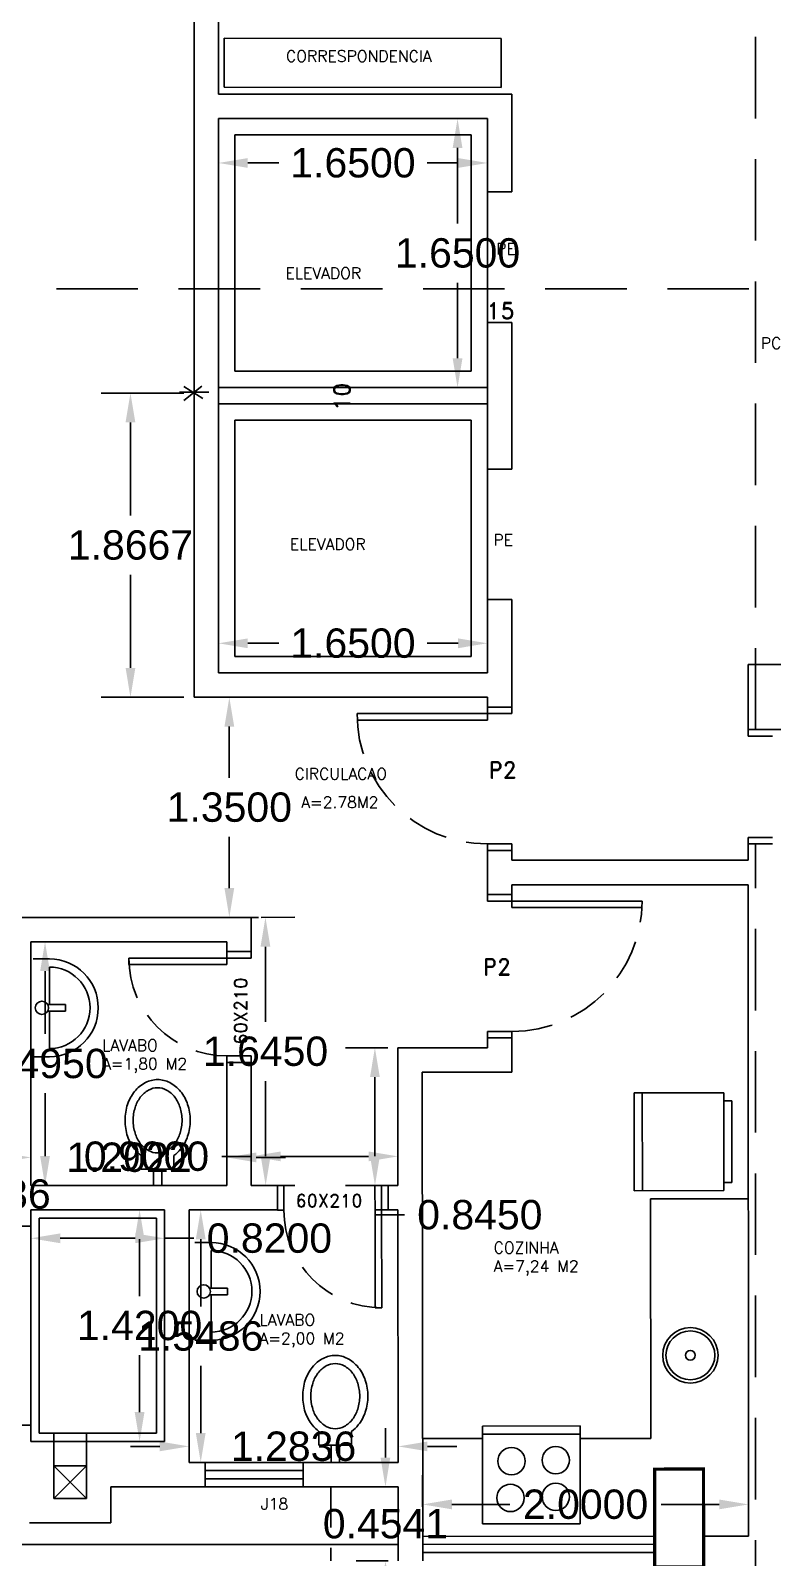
# Model space of a CAD drawing. Header units: millimetres. Extents: x 2200 to 2403, y 2380 to 2511.
# Drawn here: x 2303.7 to 2308.25, y 2430.22 to 2439.59 of the extents above; entities that cross this region are included whole.
import ezdxf

# ---------------------------------------------------------------- set-up
doc = ezdxf.new("R2010")
doc.units = ezdxf.units.MM
doc.linetypes.add('DASHED', pattern=[0.75, 0.5, -0.25])
doc.linetypes.add('HIDDEN', pattern=[0.375, 0.25, -0.125])
doc.styles.add('ROMAND', font='romand', dxfattribs={"height": 0.1})
doc.styles.get("Standard").update_dxf_attribs({"font": 'arial.ttf'})
doc.dimstyles.get("Standard").update_dxf_attribs({"dimtxt": 0.18, "dimasz": 0.18, "dimexe": 0.18, "dimexo": 0.0625, "dimgap": 0.09, "dimtad": 0, "dimtih": 1, "dimtoh": 1, "dimdec": 4, "dimzin": 0, "dimdsep": 46, "dimtxsty": 'Standard', "dimcen": 0.09, "dimadec": 0, "dimazin": 0, "dimtfac": 1, "dimtdec": 4, "dimtofl": 0, "dimtmove": 0, "dimatfit": 3, "dimfxl": 1, "dimtolj": 1, "dimtzin": 0, "dimarcsym": 0})

# ---------------------------------------------------------------- blocks, each defined once
blk = doc.blocks.new('*D203')
at = {"color": 0, "lineweight": -2, "transparency": 16777216}
for p, q in [((2305.8775, 2430.8322), (2305.8774, 2431.0122)), ((2305.8933, 2430.6522), (2305.6977, 2430.652)), ((2305.8937, 2430.1981), (2305.698, 2430.1979)), ((2305.8782, 2430.018), (2305.8783, 2429.838))]:
    blk.add_line(p, q, dxfattribs=at)
at = {"color": 0, "transparency": 16777216}
for points in [[(2305.9075, 2430.8322), (2305.8475, 2430.8321), (2305.8777, 2430.6522)], [(2305.9082, 2430.0181), (2305.8482, 2430.018), (2305.878, 2430.198)]]:
    blk.add_solid(points, dxfattribs=at)
at = {"layer": 'DEFPOINTS', "color": 0, "transparency": 16777216}
for p in [(2305.9558, 2430.6522), (2305.878, 2430.198), (2305.9562, 2430.1981)]:
    blk.add_point(p, dxfattribs=at)
at = {"color": 0, "transparency": 16777216, "insert": (2305.8778, 2430.4251), "char_height": 0.18, "attachment_point": 5}
blk.add_mtext('\\A1;0.4541', dxfattribs=at)
blk = doc.blocks.new('*D204')
at = {"color": 0, "lineweight": -2, "transparency": 16777216}
for p, q in [((2303.7647, 2433.9959), (2303.9685, 2433.9959)), ((2303.7885, 2433.8159), (2303.7885, 2433.4303)), ((2303.7885, 2432.6809), (2303.7885, 2433.0665)), ((2303.7647, 2432.5009), (2303.9685, 2432.5009))]:
    blk.add_line(p, q, dxfattribs=at)
at = {"color": 0, "transparency": 16777216}
for points in [[(2303.7585, 2433.8159), (2303.8185, 2433.8159), (2303.7885, 2433.9959)], [(2303.7585, 2432.6809), (2303.8185, 2432.6809), (2303.7885, 2432.5009)]]:
    blk.add_solid(points, dxfattribs=at)
at = {"layer": 'DEFPOINTS', "color": 0, "transparency": 16777216}
for p in [(2303.7022, 2433.9959), (2303.7885, 2433.9959), (2303.7022, 2432.5009)]:
    blk.add_point(p, dxfattribs=at)
at = {"color": 0, "transparency": 16777216, "insert": (2303.7885, 2433.2484), "char_height": 0.18, "attachment_point": 5}
blk.add_mtext('\\A1;1.4950', dxfattribs=at)
blk = doc.blocks.new('*D205')
at = {"color": 0, "lineweight": -2, "transparency": 16777216}
for p, q in [((2305.1157, 2434.1459), (2305.3212, 2434.1461)), ((2305.1413, 2433.9659), (2305.1417, 2433.5053)), ((2305.1423, 2432.6809), (2305.1419, 2433.1415)), ((2305.1169, 2432.5009), (2305.3224, 2432.5011))]:
    blk.add_line(p, q, dxfattribs=at)
at = {"color": 0, "transparency": 16777216}
for points in [[(2305.1713, 2433.966), (2305.1113, 2433.9659), (2305.1412, 2434.1459)], [(2305.1723, 2432.681), (2305.1123, 2432.6809), (2305.1424, 2432.5009)]]:
    blk.add_solid(points, dxfattribs=at)
at = {"layer": 'DEFPOINTS', "color": 0, "transparency": 16777216}
for p in [(2305.0532, 2434.1459), (2305.0544, 2432.5009), (2305.1424, 2432.5009)]:
    blk.add_point(p, dxfattribs=at)
at = {"color": 0, "transparency": 16777216, "insert": (2305.1418, 2433.3234), "char_height": 0.18, "attachment_point": 5}
blk.add_mtext('\\A1;1.6450', dxfattribs=at)
blk = doc.blocks.new('*D206')
at = {"color": 0, "lineweight": -2, "transparency": 16777216}
for p, q in [((2305.8913, 2433.3458), (2305.6328, 2433.3456)), ((2305.813, 2433.1658), (2305.8133, 2432.6808)), ((2305.8919, 2432.5008), (2305.6335, 2432.5006)), ((2305.8135, 2432.5008), (2305.8136, 2432.3208)), ((2305.8136, 2432.3208), (2305.9936, 2432.3208))]:
    blk.add_line(p, q, dxfattribs=at)
at = {"color": 0, "transparency": 16777216}
for points in [[(2305.843, 2433.1658), (2305.783, 2433.1657), (2305.8128, 2433.3458)], [(2305.8433, 2432.6808), (2305.7833, 2432.6807), (2305.8135, 2432.5008)]]:
    blk.add_solid(points, dxfattribs=at)
at = {"layer": 'DEFPOINTS', "color": 0, "transparency": 16777216}
for p in [(2305.9538, 2433.3459), (2305.8135, 2432.5008), (2305.9544, 2432.5009)]:
    blk.add_point(p, dxfattribs=at)
at = {"color": 0, "transparency": 16777216, "insert": (2306.4569, 2432.3208), "char_height": 0.18, "attachment_point": 5}
blk.add_mtext('\\A1;0.8450', dxfattribs=at)
blk = doc.blocks.new('*D207')
at = {"color": 0, "lineweight": -2, "transparency": 16777216}
for p, q in [((2305.0544, 2432.5634), (2305.0544, 2432.8595)), ((2305.9544, 2432.5634), (2305.9544, 2432.8595)), ((2305.0544, 2432.6795), (2304.8744, 2432.6795)), ((2305.7744, 2432.6795), (2305.2344, 2432.6795))]:
    blk.add_line(p, q, dxfattribs=at)
at = {"color": 0, "transparency": 16777216}
for points in [[(2305.2344, 2432.7095), (2305.2344, 2432.6495), (2305.0544, 2432.6795)], [(2305.7744, 2432.7095), (2305.7744, 2432.6495), (2305.9544, 2432.6795)]]:
    blk.add_solid(points, dxfattribs=at)
at = {"layer": 'DEFPOINTS', "color": 0, "transparency": 16777216}
for p in [(2305.0544, 2432.6795), (2305.0544, 2432.5009), (2305.9544, 2432.5009)]:
    blk.add_point(p, dxfattribs=at)
at = {"color": 0, "transparency": 16777216, "insert": (2304.4111, 2432.6795), "char_height": 0.18, "attachment_point": 5}
blk.add_mtext('\\A1;0.9000', dxfattribs=at)
blk = doc.blocks.new('*D208')
at = {"color": 0, "lineweight": -2, "transparency": 16777216}
for p, q in [((2304.4597, 2432.3509), (2304.1888, 2432.3509)), ((2304.3688, 2432.1709), (2304.3688, 2431.8228)), ((2304.3688, 2431.1109), (2304.3688, 2431.459)), ((2304.4597, 2430.9309), (2304.1888, 2430.9309))]:
    blk.add_line(p, q, dxfattribs=at)
at = {"color": 0, "transparency": 16777216}
for points in [[(2304.3388, 2432.1709), (2304.3988, 2432.1709), (2304.3688, 2432.3509)], [(2304.3388, 2431.1109), (2304.3988, 2431.1109), (2304.3688, 2430.9309)]]:
    blk.add_solid(points, dxfattribs=at)
at = {"layer": 'DEFPOINTS', "color": 0, "transparency": 16777216}
for p in [(2304.3688, 2432.3509), (2304.5222, 2432.3509), (2304.5222, 2430.9309)]:
    blk.add_point(p, dxfattribs=at)
at = {"color": 0, "transparency": 16777216, "insert": (2304.3688, 2431.6409), "char_height": 0.18, "attachment_point": 5}
blk.add_mtext('\\A1;1.4200', dxfattribs=at)
blk = doc.blocks.new('*D209')
at = {"color": 0, "lineweight": -2, "transparency": 16777216}
for p, q in [((2303.7022, 2432.2884), (2303.7022, 2431.9969)), ((2304.5222, 2432.2884), (2304.5222, 2431.9969)), ((2303.8822, 2432.1769), (2304.3422, 2432.1769)), ((2304.5222, 2432.1769), (2304.7022, 2432.1769))]:
    blk.add_line(p, q, dxfattribs=at)
at = {"color": 0, "transparency": 16777216}
for points in [[(2303.8822, 2432.2069), (2303.8822, 2432.1469), (2303.7022, 2432.1769)], [(2304.3422, 2432.2069), (2304.3422, 2432.1469), (2304.5222, 2432.1769)]]:
    blk.add_solid(points, dxfattribs=at)
at = {"layer": 'DEFPOINTS', "color": 0, "transparency": 16777216}
for p in [(2303.7022, 2432.3509), (2304.5222, 2432.3509), (2304.5222, 2432.1769)]:
    blk.add_point(p, dxfattribs=at)
at = {"color": 0, "transparency": 16777216, "insert": (2305.1655, 2432.1769), "char_height": 0.18, "attachment_point": 5}
blk.add_mtext('\\A1;0.8200', dxfattribs=at)
blk = doc.blocks.new('LAV')
at = {"color": 4}
for p, q in [((0.28, 0.0902), (0.28, 0.2)), ((0.28, 0.2), (0.32, 0.2)), ((0.32, 0.0902), (0.32, 0.2)), ((0, 0.1), (0, 0)), ((0.28, 0.1), (0.05, 0.1)), ((0.55, 0.1), (0.32, 0.1)), ((0.6, 0), (0.6, 0.1))]:
    blk.add_line(p, q, dxfattribs=at)
blk.add_circle((0.3, 0.0544), 0.0409, dxfattribs=at)
for radius in [0.3, 0.25]:
    blk.add_arc((0.3, 0.1), radius, 0, 180, dxfattribs=at)
blk = doc.blocks.new('VASO')
at = {"color": 4}
for p, q in [((-0.1, 0), (0, 0)), ((-0.1, -0.05), (0, -0.05))]:
    blk.add_line(p, q, dxfattribs=at)
for points in [[(-0.498, 0.1592, 0.088923), (-0.5768, 0.1164, 0.104957), (-0.6319, 0.0492, 0.120011), (-0.65, -0.025, 0.120011), (-0.6319, -0.0992, 0.104957), (-0.5768, -0.1664, 0.088923), (-0.498, -0.2092, 0.080167), (-0.4, -0.225, 0.080167), (-0.302, -0.2092, 0.088923), (-0.2232, -0.1664, 0.068475), (-0.1839, -0.125), (-0.1, -0.125), (-0.1, 0.075), (-0.1839, 0.075, 0.068475), (-0.2232, 0.1164, 0.088923), (-0.302, 0.1592, 0.080167), (-0.4, 0.175, 0.080167)], [(-0.6, -0.025, 0.126822), (-0.5858, -0.08, 0.10607), (-0.5414, -0.1311, 0.085783), (-0.4789, -0.163, 0.075445), (-0.4, -0.175, 0.075445), (-0.3211, -0.163, 0.085783), (-0.2586, -0.1311, 0.10607), (-0.2142, -0.08, 0.126822), (-0.2, -0.025, 0.126822), (-0.2142, 0.03, 0.10607), (-0.2586, 0.0811, 0.085783), (-0.3211, 0.113, 0.075445), (-0.4, 0.125, 0.075445), (-0.4789, 0.113, 0.085783), (-0.5414, 0.0811, 0.10607), (-0.5858, 0.03, 0.126822)]]:
    blk.add_lwpolyline(points, format="xyb", close=True, dxfattribs=at)
blk = doc.blocks.new('P60D')
at = {"color": 1}
for p, q in [((0, 0.68), (0, 0.64)), ((0.15, 0.68), (0.15, 0.64)), ((0, 0.64), (0.15, 0.64)), ((0, 0.04), (0, 0)), ((0, 0.04), (0.15, 0.04)), ((0.75, 0.08), (0.15, 0.08)), ((0.15, 0.08), (0.15, 0.04)), ((0.15, 0.04), (0.75, 0.04)), ((0.15, 0.04), (0.15, 0)), ((0.75, 0.08), (0.75, 0.04))]:
    blk.add_line(p, q, dxfattribs=at)
at = {"color": 1, "linetype": 'HIDDEN'}
blk.add_arc((0.15, 0.04), 0.6, 360, 90, dxfattribs=at)
blk = doc.blocks.new('P60E')
at = {"color": 1}
for p, q in [((0, 0.68), (0, 0.64)), ((0.15, 0.68), (0.15, 0.64)), ((0.15, 0.64), (0, 0.64)), ((-0.6, 0.08), (0, 0.08)), ((-0.6, 0.08), (-0.6, 0.04)), ((0, 0.04), (-0.6, 0.04)), ((0, 0.08), (0, 0.04)), ((0, 0.04), (0, 0)), ((0.15, 0.04), (0, 0.04)), ((0.15, 0.04), (0.15, 0))]:
    blk.add_line(p, q, dxfattribs=at)
at = {"color": 1, "linetype": 'HIDDEN'}
blk.add_arc((0, 0.04), 0.6, 90, 180, dxfattribs=at)
blk = doc.blocks.new('*D210')
at = {"color": 0, "lineweight": -2, "transparency": 16777216}
for p, q in [((2304.7347, 2432.3509), (2304.9239, 2432.3509)), ((2304.7439, 2432.1709), (2304.7439, 2431.7585)), ((2304.7439, 2430.9822), (2304.7439, 2431.3947)), ((2304.7347, 2430.8022), (2304.9239, 2430.8022))]:
    blk.add_line(p, q, dxfattribs=at)
at = {"color": 0, "transparency": 16777216}
for points in [[(2304.7139, 2432.1709), (2304.7739, 2432.1709), (2304.7439, 2432.3509)], [(2304.7139, 2430.9822), (2304.7739, 2430.9822), (2304.7439, 2430.8022)]]:
    blk.add_solid(points, dxfattribs=at)
at = {"layer": 'DEFPOINTS', "color": 0, "transparency": 16777216}
for p in [(2304.6722, 2432.3509), (2304.6722, 2430.8022), (2304.7439, 2430.8022)]:
    blk.add_point(p, dxfattribs=at)
at = {"color": 0, "transparency": 16777216, "insert": (2304.7439, 2431.5766), "char_height": 0.18, "attachment_point": 5}
blk.add_mtext('\\A1;1.5486', dxfattribs=at)
blk = doc.blocks.new('*D211')
at = {"color": 0, "lineweight": -2, "transparency": 16777216}
for p, q in [((2304.6722, 2430.8647), (2304.6722, 2431.0803)), ((2305.9557, 2430.8647), (2305.9557, 2431.0803)), ((2304.4922, 2430.9003), (2304.3122, 2430.9003)), ((2306.1357, 2430.9003), (2306.3157, 2430.9003))]:
    blk.add_line(p, q, dxfattribs=at)
at = {"color": 0, "transparency": 16777216}
for points in [[(2304.4922, 2430.9303), (2304.4922, 2430.8703), (2304.6722, 2430.9003)], [(2306.1357, 2430.9303), (2306.1357, 2430.8703), (2305.9557, 2430.9003)]]:
    blk.add_solid(points, dxfattribs=at)
at = {"layer": 'DEFPOINTS', "color": 0, "transparency": 16777216}
for p in [(2304.6722, 2430.9003), (2304.6722, 2430.8022), (2305.9557, 2430.8022)]:
    blk.add_point(p, dxfattribs=at)
at = {"color": 0, "transparency": 16777216, "insert": (2305.3139, 2430.9003), "char_height": 0.18, "attachment_point": 5}
blk.add_mtext('\\A1;1.2836', dxfattribs=at)
blk = doc.blocks.new('*D212')
at = {"color": 0, "lineweight": -2, "transparency": 16777216}
for p, q in [((2303.7022, 2432.6434), (2303.7022, 2432.8531)), ((2304.9044, 2432.6434), (2304.9044, 2432.8531)), ((2303.5222, 2432.6731), (2303.3422, 2432.6731)), ((2305.0844, 2432.6731), (2305.2644, 2432.6731))]:
    blk.add_line(p, q, dxfattribs=at)
at = {"color": 0, "transparency": 16777216}
for points in [[(2303.5222, 2432.7031), (2303.5222, 2432.6431), (2303.7022, 2432.6731)], [(2305.0844, 2432.7031), (2305.0844, 2432.6431), (2304.9044, 2432.6731)]]:
    blk.add_solid(points, dxfattribs=at)
at = {"layer": 'DEFPOINTS', "color": 0, "transparency": 16777216}
for p in [(2303.7022, 2432.5809), (2304.9044, 2432.6731), (2304.9044, 2432.5809)]:
    blk.add_point(p, dxfattribs=at)
at = {"color": 0, "transparency": 16777216, "insert": (2304.3033, 2432.6731), "char_height": 0.18, "attachment_point": 5}
blk.add_mtext('\\A1;1.2022', dxfattribs=at)
blk = doc.blocks.new('P80E')
at = {"color": 1}
for p, q in [((0, 0.88), (0, 0.84)), ((0.15, 0.88), (0.15, 0.84)), ((0.15, 0.84), (0, 0.84)), ((-0.8, 0.08), (0, 0.08)), ((0, 0.04), (-0.8, 0.04)), ((0, 0.08), (0, 0.04)), ((0, 0.04), (0, 0)), ((0.15, 0.04), (0, 0.04)), ((0.15, 0.04), (0.15, 0))]:
    blk.add_line(p, q, dxfattribs=at)
at = {"color": 1, "linetype": 'HIDDEN'}
blk.add_arc((0, 0.04), 0.8, 90.12525, 180, dxfattribs=at)
blk = doc.blocks.new('P80D')
at = {"color": 1}
for p, q in [((0, 0.88), (0, 0.84)), ((0.15, 0.88), (0.15, 0.84)), ((0, 0.84), (0.15, 0.84)), ((0, 0.04), (0, 0)), ((0, 0.04), (0.15, 0.04)), ((0.95, 0.08), (0.15, 0.08)), ((0.15, 0.08), (0.15, 0.04)), ((0.15, 0.04), (0.95, 0.04)), ((0.15, 0.04), (0.15, 0))]:
    blk.add_line(p, q, dxfattribs=at)
at = {"color": 1, "linetype": 'HIDDEN'}
blk.add_arc((0.15, 0.04), 0.8, 0, 89.87475, dxfattribs=at)
blk = doc.blocks.new('*D175')
at = {"color": 0, "lineweight": -2, "transparency": 16777216}
for p, q in [((2304.8531, 2438.9834), (2304.8531, 2438.5938)), ((2306.5031, 2438.9834), (2306.5031, 2438.5938)), ((2305.0331, 2438.7738), (2305.2232, 2438.7738)), ((2306.3231, 2438.7738), (2306.1329, 2438.7738))]:
    blk.add_line(p, q, dxfattribs=at)
at = {"color": 0, "transparency": 16777216}
for points in [[(2305.0331, 2438.8038), (2305.0331, 2438.7438), (2304.8531, 2438.7738)], [(2306.3231, 2438.8038), (2306.3231, 2438.7438), (2306.5031, 2438.7738)]]:
    blk.add_solid(points, dxfattribs=at)
at = {"layer": 'DEFPOINTS', "color": 0, "transparency": 16777216}
for p in [(2304.8531, 2439.0459), (2306.5031, 2439.0459), (2306.5031, 2438.7738)]:
    blk.add_point(p, dxfattribs=at)
at = {"color": 0, "transparency": 16777216, "insert": (2305.6781, 2438.7738), "char_height": 0.18, "attachment_point": 5}
blk.add_mtext('\\A1;1.6500', dxfattribs=at)
blk = doc.blocks.new('*D182')
at = {"color": 0, "lineweight": -2, "transparency": 16777216}
for p, q in [((2304.6406, 2437.3626), (2304.1328, 2437.3626)), ((2304.3128, 2437.1826), (2304.3128, 2436.6111)), ((2304.3128, 2435.6759), (2304.3128, 2436.2473)), ((2304.6406, 2435.4959), (2304.1328, 2435.4959))]:
    blk.add_line(p, q, dxfattribs=at)
at = {"color": 0, "transparency": 16777216}
for points in [[(2304.2828, 2437.1826), (2304.3428, 2437.1826), (2304.3128, 2437.3626)], [(2304.2828, 2435.6759), (2304.3428, 2435.6759), (2304.3128, 2435.4959)]]:
    blk.add_solid(points, dxfattribs=at)
at = {"layer": 'DEFPOINTS', "color": 0, "transparency": 16777216}
for p in [(2304.3128, 2437.3626), (2304.7031, 2437.3626), (2304.7031, 2435.4959)]:
    blk.add_point(p, dxfattribs=at)
at = {"color": 0, "transparency": 16777216, "insert": (2304.3128, 2436.4292), "char_height": 0.18, "attachment_point": 5}
blk.add_mtext('\\A1;1.8667', dxfattribs=at)
blk = doc.blocks.new('*D183')
at = {"color": 0, "lineweight": -2, "transparency": 16777216}
for p, q in [((2304.8531, 2435.7084), (2304.8531, 2436.0071)), ((2306.5031, 2435.7084), (2306.5031, 2436.0071)), ((2305.0331, 2435.8271), (2305.2232, 2435.8271)), ((2306.3231, 2435.8271), (2306.1329, 2435.8271))]:
    blk.add_line(p, q, dxfattribs=at)
at = {"color": 0, "transparency": 16777216}
for points in [[(2305.0331, 2435.8571), (2305.0331, 2435.7971), (2304.8531, 2435.8271)], [(2306.3231, 2435.8571), (2306.3231, 2435.7971), (2306.5031, 2435.8271)]]:
    blk.add_solid(points, dxfattribs=at)
at = {"layer": 'DEFPOINTS', "color": 0, "transparency": 16777216}
for p in [(2304.8531, 2435.8271), (2304.8531, 2435.6459), (2306.5031, 2435.6459)]:
    blk.add_point(p, dxfattribs=at)
at = {"color": 0, "transparency": 16777216, "insert": (2305.6781, 2435.8271), "char_height": 0.18, "attachment_point": 5}
blk.add_mtext('\\A1;1.6500', dxfattribs=at)
blk = doc.blocks.new('*D184')
at = {"color": 0, "lineweight": -2, "transparency": 16777216}
for p, q in [((2304.7656, 2435.4959), (2305.0995, 2435.4959)), ((2304.9195, 2435.3159), (2304.9195, 2435.0028)), ((2304.9195, 2434.3259), (2304.9195, 2434.6389)), ((2304.7656, 2434.1459), (2305.0995, 2434.1459))]:
    blk.add_line(p, q, dxfattribs=at)
at = {"color": 0, "transparency": 16777216}
for points in [[(2304.8895, 2435.3159), (2304.9495, 2435.3159), (2304.9195, 2435.4959)], [(2304.8895, 2434.3259), (2304.9495, 2434.3259), (2304.9195, 2434.1459)]]:
    blk.add_solid(points, dxfattribs=at)
at = {"layer": 'DEFPOINTS', "color": 0, "transparency": 16777216}
for p in [(2304.7031, 2435.4959), (2304.7031, 2434.1459), (2304.9195, 2434.1459)]:
    blk.add_point(p, dxfattribs=at)
at = {"color": 0, "transparency": 16777216, "insert": (2304.9195, 2434.8209), "char_height": 0.18, "attachment_point": 5}
blk.add_mtext('\\A1;1.3500', dxfattribs=at)
blk = doc.blocks.new('*D186')
at = {"color": 0, "lineweight": -2, "transparency": 16777216}
for p, q in [((2306.4406, 2439.0459), (2306.1402, 2439.0459)), ((2306.3202, 2438.8659), (2306.3202, 2438.4028)), ((2306.3202, 2437.5759), (2306.3202, 2438.039)), ((2306.4406, 2437.3959), (2306.1402, 2437.3959))]:
    blk.add_line(p, q, dxfattribs=at)
at = {"color": 0, "transparency": 16777216}
for points in [[(2306.2902, 2438.8659), (2306.3502, 2438.8659), (2306.3202, 2439.0459)], [(2306.2902, 2437.5759), (2306.3502, 2437.5759), (2306.3202, 2437.3959)]]:
    blk.add_solid(points, dxfattribs=at)
at = {"layer": 'DEFPOINTS', "color": 0, "transparency": 16777216}
for p in [(2306.3202, 2439.0459), (2306.5031, 2439.0459), (2306.5031, 2437.3959)]:
    blk.add_point(p, dxfattribs=at)
at = {"color": 0, "transparency": 16777216, "insert": (2306.3202, 2438.2209), "char_height": 0.18, "attachment_point": 5}
blk.add_mtext('\\A1;1.6500', dxfattribs=at)
blk = doc.blocks.new('*D227')
at = {"color": 0, "lineweight": -2, "transparency": 16777216}
for p, q in [((2298.6474, 2438.7429), (2298.8229, 2438.703)), ((2304.7031, 2437.2772), (2304.7031, 2437.4572)), ((2304.6131, 2437.3672), (2304.7931, 2437.3672))]:
    blk.add_line(p, q, dxfattribs=at)
at = {"color": 0, "transparency": 16777216}
blk.add_solid([(2298.8296, 2438.7323), (2298.8163, 2438.6738), (2298.9984, 2438.6631)], dxfattribs=at)
at = {"layer": 'DEFPOINTS', "color": 0, "transparency": 16777216}
for p in [(2298.9984, 2438.6631), (2304.7031, 2437.3672)]:
    blk.add_point(p, dxfattribs=at)
at = {"color": 0, "transparency": 16777216, "insert": (2298.0979, 2438.7429), "char_height": 0.18, "attachment_point": 5}
blk.add_mtext('\\A1;R5.8500', dxfattribs=at)
blk = doc.blocks.new('*D230')
at = {"color": 0, "lineweight": -2, "transparency": 16777216}
for p, q in [((2306.106, 2430.5298), (2306.106, 2430.7244)), ((2308.106, 2430.5298), (2308.106, 2430.7244)), ((2306.286, 2430.5444), (2306.6411, 2430.5444)), ((2307.926, 2430.5444), (2307.5708, 2430.5444))]:
    blk.add_line(p, q, dxfattribs=at)
at = {"color": 0, "transparency": 16777216}
for points in [[(2306.286, 2430.5744), (2306.286, 2430.5144), (2306.106, 2430.5444)], [(2307.926, 2430.5744), (2307.926, 2430.5144), (2308.106, 2430.5444)]]:
    blk.add_solid(points, dxfattribs=at)
at = {"layer": 'DEFPOINTS', "color": 0, "transparency": 16777216}
for p in [(2306.106, 2430.5444), (2306.106, 2430.4673), (2308.106, 2430.4673)]:
    blk.add_point(p, dxfattribs=at)
at = {"color": 0, "transparency": 16777216, "insert": (2307.106, 2430.5444), "char_height": 0.18, "attachment_point": 5}
blk.add_mtext('\\A1;2.0000', dxfattribs=at)
blk = doc.blocks.new('*D224')
at = {"color": 0, "lineweight": -2, "transparency": 16777216}
for p, q in [((2303.5811, 2433.9941), (2303.2587, 2433.9941)), ((2303.4387, 2433.8141), (2303.4387, 2432.6292)), ((2303.4387, 2431.0804), (2303.4387, 2432.2653)), ((2303.5811, 2430.9004), (2303.2587, 2430.9004))]:
    blk.add_line(p, q, dxfattribs=at)
at = {"color": 0, "transparency": 16777216}
for points in [[(2303.4087, 2433.8141), (2303.4687, 2433.8141), (2303.4387, 2433.9941)], [(2303.4087, 2431.0804), (2303.4687, 2431.0804), (2303.4387, 2430.9004)]]:
    blk.add_solid(points, dxfattribs=at)
at = {"layer": 'DEFPOINTS', "color": 0, "transparency": 16777216}
for p in [(2303.6436, 2433.9941), (2303.4387, 2430.9004), (2303.6436, 2430.9004)]:
    blk.add_point(p, dxfattribs=at)
at = {"color": 0, "transparency": 16777216, "insert": (2303.4387, 2432.4473), "char_height": 0.18, "attachment_point": 5}
blk.add_mtext('\\A1;3.0936', dxfattribs=at)

msp = doc.modelspace()

# ---------------------------------------------------------------- linework, layer by layer
at = {"linetype": 'DASHED'}
for p, q in [((2308.14847, 2435.29743), (2308.14847, 2448.63957)), ((2292.60859, 2438.00257), (2326.78561, 2438.00257)), ((2308.14847, 2424.57512), (2308.14847, 2434.59588))]:
    msp.add_line(p, q, dxfattribs=at)
for p, q in [((2304.7031, 2441.41547), (2304.7031, 2435.49588)), ((2304.8531, 2441.41536), (2304.8531, 2439.19588)), ((2304.8531, 2439.19588), (2306.6531, 2439.19588)), ((2306.6531, 2439.19588), (2306.6531, 2438.59588)), ((2304.8531, 2439.04588), (2306.5031, 2439.04588)), ((2304.8531, 2439.04588), (2304.8531, 2435.64588)), ((2306.5031, 2439.04588), (2306.5031, 2436.89588)), ((2306.5031, 2438.59588), (2306.6531, 2438.59588)), ((2306.5031, 2437.79588), (2306.6531, 2437.79588)), ((2306.6531, 2437.79588), (2306.6531, 2437.14588)), ((2306.6531, 2437.54588), (2306.6531, 2436.89588)), ((2306.5031, 2436.89588), (2306.6531, 2436.89588)), ((2306.5031, 2436.09588), (2306.5031, 2435.64588)), ((2306.5031, 2436.09588), (2306.6531, 2436.09588)), ((2306.6531, 2436.09588), (2306.6531, 2435.43588)), ((2308.31458, 2435.69743), (2308.10301, 2435.69743)), ((2308.10301, 2435.29743), (2308.10301, 2435.69743)), ((2304.8531, 2435.64588), (2306.5031, 2435.64588)), ((2304.7031, 2435.49588), (2306.5031, 2435.49588)), ((2306.5031, 2435.49588), (2306.5031, 2435.43588)), ((2306.5031, 2435.43588), (2306.6531, 2435.43588)), ((2308.31458, 2435.29743), (2308.10301, 2435.29743)), ((2306.5031, 2434.55588), (2306.6531, 2434.55588)), ((2306.5031, 2434.55588), (2306.5031, 2434.28588)), ((2306.6531, 2434.55588), (2306.6531, 2434.49588)), ((2308.10301, 2434.49588), (2308.10301, 2434.59588)), ((2308.10301, 2434.59588), (2308.25282, 2434.59588)), ((2306.6531, 2434.49588), (2307.41303, 2434.49588)), ((2307.41303, 2434.49588), (2308.10301, 2434.49588)), ((2306.5031, 2434.28588), (2306.6531, 2434.28588)), ((2306.6531, 2434.34588), (2306.6531, 2434.28588)), ((2306.6531, 2434.34588), (2308.10301, 2434.34588)), ((2302.79132, 2434.14588), (2305.05317, 2434.14588)), ((2303.70215, 2433.20088), (2303.70215, 2433.99588)), ((2303.70215, 2433.99588), (2304.90328, 2433.99588)), ((2304.90333, 2433.93588), (2305.05333, 2433.93588)), ((2305.95378, 2433.34588), (2306.5031, 2433.34588)), ((2306.5031, 2433.40588), (2306.5031, 2433.34588)), ((2306.5031, 2433.40588), (2306.6531, 2433.40588)), ((2306.6531, 2433.40588), (2306.6531, 2433.19588)), ((2304.90384, 2433.25588), (2305.05384, 2433.25588)), ((2306.10389, 2433.19588), (2306.6531, 2433.19588)), ((2303.84215, 2430.78088), (2304.04215, 2430.78088)), ((2303.84215, 2430.78088), (2303.84215, 2430.58088)), ((2304.04215, 2430.78088), (2304.04215, 2430.58088)), ((2304.19215, 2430.65223), (2304.77215, 2430.65223)), ((2304.19215, 2430.65223), (2304.19215, 2430.43088)), ((2305.37215, 2430.65223), (2305.95583, 2430.65223)), ((2303.84215, 2430.58088), (2304.04215, 2430.58088)), ((2303.69215, 2430.43088), (2304.19215, 2430.43088))]:
    msp.add_line(p, q)
at = {"color": 2}
for p, q in [((2304.88751, 2439.53863), (2304.88728, 2439.23863)), ((2304.88751, 2439.53863), (2306.58751, 2439.53733)), ((2306.58751, 2439.53733), (2306.58728, 2439.23733)), ((2304.88728, 2439.23863), (2306.58728, 2439.23733)), ((2304.9531, 2438.94588), (2306.4031, 2438.94588)), ((2304.9531, 2438.94588), (2304.9531, 2437.49588)), ((2306.4031, 2438.94588), (2306.4031, 2437.49588)), ((2304.9531, 2437.49588), (2306.4031, 2437.49588)), ((2304.9531, 2437.19588), (2304.9531, 2435.74588)), ((2304.9531, 2437.19588), (2306.4031, 2437.19588)), ((2306.4031, 2437.19588), (2306.4031, 2435.74588)), ((2304.9531, 2435.74588), (2306.4031, 2435.74588)), ((2305.9561, 2430.2981), (2298.83873, 2430.2981))]:
    msp.add_line(p, q, dxfattribs=at)
at = {"color": 1}
for p, q in [((2306.5031, 2437.79588), (2306.5031, 2438.64588)), ((2304.75048, 2437.40503), (2304.64067, 2437.31664)), ((2304.64067, 2437.40198), (2304.75658, 2437.32883)), ((2306.5031, 2436.04588), (2306.5031, 2436.89588)), ((2308.10301, 2435.25743), (2308.10301, 2435.29743)), ((2308.10301, 2435.25743), (2308.25301, 2435.25743)), ((2308.10301, 2434.59588), (2308.10301, 2434.63588)), ((2308.10301, 2434.63588), (2308.25301, 2434.63588)), ((2303.70215, 2432.25088), (2303.70215, 2431.03088)), ((2304.77215, 2430.75223), (2305.37215, 2430.75223)), ((2304.77215, 2430.70223), (2305.37215, 2430.70223))]:
    msp.add_line(p, q, dxfattribs=at)
at = {"color": 3}
for p, q in [((2304.8531, 2437.39588), (2306.5031, 2437.39588)), ((2304.8531, 2437.29588), (2306.5031, 2437.29588))]:
    msp.add_line(p, q, dxfattribs=at)
at = {"linetype": 'Continuous'}
for p, q in [((2308.10301, 2434.34588), (2308.10606, 2430.35003)), ((2305.05317, 2434.14588), (2305.05333, 2433.93588)), ((2304.90328, 2433.99588), (2304.90333, 2433.93588)), ((2305.95378, 2433.34588), (2305.95442, 2432.50088)), ((2303.70215, 2433.29902), (2303.70215, 2432.50088)), ((2304.90384, 2433.25588), (2304.90442, 2432.50088)), ((2305.05384, 2433.25588), (2305.05442, 2432.50088)), ((2306.10389, 2433.19588), (2306.10618, 2430.19851)), ((2303.70215, 2432.50088), (2304.90442, 2432.50088)), ((2305.05442, 2432.50088), (2305.21436, 2432.50088)), ((2305.21436, 2432.50088), (2305.21447, 2432.35088)), ((2305.89436, 2432.50088), (2305.95442, 2432.50088)), ((2305.89436, 2432.50088), (2305.89447, 2432.35088)), ((2303.70215, 2432.35088), (2304.52215, 2432.35088)), ((2303.70215, 2432.35088), (2303.70215, 2432.25088)), ((2304.52215, 2432.35088), (2304.52215, 2430.93088)), ((2304.67215, 2432.35088), (2305.21447, 2432.35088)), ((2304.67215, 2432.35088), (2304.67215, 2430.80223)), ((2305.89447, 2432.35088), (2305.95454, 2432.35088)), ((2305.95454, 2432.35088), (2305.95572, 2430.80223)), ((2303.55215, 2432.25088), (2303.70215, 2432.25088)), ((2303.55215, 2431.03088), (2303.70215, 2431.03088)), ((2303.70215, 2431.03088), (2303.70215, 2430.93088)), ((2303.70215, 2430.93088), (2304.52215, 2430.93088)), ((2304.67215, 2430.80223), (2304.77215, 2430.80223)), ((2304.77215, 2430.80223), (2304.77215, 2430.65223)), ((2305.37215, 2430.80223), (2305.37215, 2430.65223)), ((2305.37215, 2430.80223), (2305.95572, 2430.80223)), ((2305.95583, 2430.65223), (2305.95618, 2430.1981)), ((2307.83012, 2430.34982), (2308.10606, 2430.35003))]:
    msp.add_line(p, q, dxfattribs=at)
at = {"color": 4, "linetype": 'Continuous'}
for p, q in [((2303.70215, 2433.20088), (2303.70215, 2432.60088)), ((2307.40399, 2433.06903), (2307.95399, 2433.06945)), ((2307.40399, 2433.06903), (2307.40445, 2432.46903)), ((2307.45399, 2433.06907), (2307.45445, 2432.46907)), ((2307.95399, 2433.06945), (2307.95445, 2432.46945)), ((2307.95403, 2433.01945), (2308.00403, 2433.01949)), ((2308.00403, 2433.01949), (2308.00441, 2432.51949)), ((2307.95441, 2432.51945), (2308.00441, 2432.51949)), ((2307.40445, 2432.46903), (2307.95445, 2432.46945)), ((2307.50448, 2432.41911), (2308.10448, 2432.41956)), ((2307.50448, 2432.41911), (2307.50561, 2430.94957)), ((2303.75215, 2432.30088), (2304.47215, 2432.30088)), ((2304.47215, 2432.30088), (2304.47215, 2430.98088)), ((2306.47276, 2431.02523), (2307.07276, 2431.02568)), ((2303.75215, 2430.98088), (2304.47215, 2430.98088)), ((2306.10561, 2430.94851), (2306.47276, 2430.94879)), ((2306.4728, 2430.97523), (2307.0728, 2430.97568)), ((2307.07276, 2430.94924), (2307.50561, 2430.94957)), ((2306.10607, 2430.34851), (2307.52216, 2430.34959)), ((2306.47276, 2430.42523), (2307.07276, 2430.42568))]:
    msp.add_line(p, q, dxfattribs=at)
at = {"color": 4}
for p, q in [((2303.75215, 2432.30088), (2303.75215, 2430.98088)), ((2306.47276, 2431.02523), (2306.47276, 2430.42523)), ((2307.07276, 2431.02568), (2307.07276, 2430.42568)), ((2304.77215, 2430.80223), (2305.37215, 2430.80223)), ((2303.84215, 2430.78088), (2304.04215, 2430.58088)), ((2304.04215, 2430.78088), (2303.84215, 2430.58088)), ((2304.77215, 2430.65223), (2305.37215, 2430.65223))]:
    msp.add_line(p, q, dxfattribs=at)
at = {"color": 4, "linetype": 'HIDDEN'}
for p, q in [((2303.84215, 2430.78088), (2303.84215, 2430.98088)), ((2304.04215, 2430.78088), (2304.04215, 2430.98088)), ((2305.54215, 2430.65223), (2305.54215, 2430.1981))]:
    msp.add_line(p, q, dxfattribs=at)
at = {"color": 1, "linetype": 'Continuous'}
for p, q in [((2306.1061, 2430.29851), (2307.5222, 2430.29959)), ((2306.10614, 2430.24851), (2307.52224, 2430.24959))]:
    msp.add_line(p, q, dxfattribs=at)
at = {"const_width": 0.02}
msp.add_lwpolyline([(2307.5296, 2430.7608), (2307.53028, 2430.1608), (2307.83028, 2430.16114), (2307.8296, 2430.76114)], close=True, dxfattribs=at)
at = {"color": 4}
for centre, radius in [((2307.74921, 2431.45906), 0.17), ((2307.74921, 2431.45906), 0.15), ((2307.74921, 2431.45906), 0.0297), ((2306.92268, 2430.81613), 0.08386), ((2306.65175, 2430.80968), 0.08386), ((2306.6453, 2430.58406), 0.08386), ((2306.92268, 2430.59051), 0.08386)]:
    msp.add_circle(centre, radius, dxfattribs=at)

# ---------------------------------------------------------------- block references
for name, p, rotation in [('P80D', (2306.6531, 2435.43588), 179.9999999999987), ('P80E', (2306.6531, 2434.28588), 180.0000000000012), ('P60D', (2305.05333, 2433.93588), 179.9999999999987), ('LAV', (2303.71505, 2433.89082), 270), ('VASO', (2304.50442, 2432.50057), 270), ('P60E', (2305.89447, 2432.35088), 90.04375294587635), ('LAV', (2304.70797, 2432.15115), 270), ('VASO', (2305.59479, 2430.80853), 270)]:
    msp.add_blockref(name, p, dxfattribs=dict(rotation=rotation))

# ---------------------------------------------------------------- texts
at = {"color": 1, "style": 'ROMAND'}
for s, height, p in [('CORRESPONDENCIA', 0.07, (2305.26703, 2439.39426)), ('PE', 0.07, (2306.55706, 2438.2121)), ('ELEVADOR', 0.07, (2305.26384, 2438.06272)), ('15', 0.1, (2306.4986, 2437.81744)), ('PCF', 0.07, (2308.18103, 2437.63303)), ('ELEVADOR', 0.07, (2305.29154, 2436.39975)), ('PE', 0.07, (2306.54047, 2436.42611)), ('CIRCULACAO', 0.07, (2305.32023, 2434.99091)), ('P2', 0.1, (2306.51197, 2434.99969)), ('A=2.78M2', 0.07, (2305.36068, 2434.81704)), ('P2', 0.1, (2306.47664, 2433.79178)), ('LAVABO', 0.07, (2304.13852, 2433.32586)), ('A=1,80 M2', 0.07, (2304.13852, 2433.21253)), ('60X210', 0.08, (2305.32557, 2432.36765)), ('COZINHA', 0.07, (2306.54148, 2432.08426)), ('A=7,24 M2', 0.07, (2306.54148, 2431.97092)), ('LAVABO', 0.07, (2305.10464, 2431.64122)), ('A=2,00 M2', 0.07, (2305.10464, 2431.52789)), ('J18', 0.07, (2305.11302, 2430.51289))]:
    msp.add_text(s, height=height, dxfattribs=at).set_placement(p)
for s, height, p in [('10', 0.1, (2305.6612, 2437.25385)), ('60X210', 0.08, (2305.029, 2433.36503))]:
    msp.add_text(s, height=height, rotation=90, dxfattribs=at).set_placement(p)

# ---------------------------------------------------------------- dimensions: what is measured, and where the dimension line sits
at = {"color": 1}
for p1, p2, distance, picture, middle in [((2304.8531, 2439.04588), (2306.5031, 2439.04588), -0.27206, '*D175', (2305.6781, 2438.77382)), ((2306.5031, 2437.39588), (2306.5031, 2439.04588), 0.18286, '*D186', (2306.32024, 2438.22088)), ((2304.7031, 2435.49588), (2304.7031, 2437.36258), 0.3903, '*D182', (2304.3128, 2436.42923)), ((2306.5031, 2435.64588), (2304.8531, 2435.64588), -0.18118, '*D183', (2305.6781, 2435.82706)), ((2304.7031, 2435.49588), (2304.7031, 2434.14588), 0.2164, '*D184', (2304.9195, 2434.82088)), ((2303.643557, 2433.994096), (2303.643557, 2430.90045), -0.204828, '*D224', (2303.438729, 2432.447273)), ((2308.10598, 2430.46732), (2306.10597, 2430.46732), -0.07705, '*D230', (2307.10597, 2430.54436))]:
    dim = msp.add_aligned_dim(p1=p1, p2=p2, distance=distance, dimstyle='Standard', dxfattribs=at)
    dim.commit()
    dim.dimension.update_dxf_attribs({"geometry": picture, "text_midpoint": middle})
dim = msp.add_radius_dim(center=(2304.7031, 2437.36723), mpoint=(2298.99844, 2438.66315), dimstyle='Standard', dxfattribs=at)
dim.commit()
dim.dimension.update_dxf_attribs({"geometry": '*D227', "text_midpoint": (2298.09793, 2438.7429)})
for p1, p2, distance, picture, middle in [((2305.05317, 2434.14588), (2305.05442, 2432.50088), 0.08802, '*D205', (2305.14181, 2433.32345)), ((2303.70215, 2432.50088), (2303.70215, 2433.99588), -0.08632, '*D204', (2303.78847, 2433.24838)), ((2305.95378, 2433.34588), (2305.95442, 2432.50088), -0.14094, '*D206', (2306.45694, 2432.32077)), ((2303.70215, 2432.58088), (2304.90436, 2432.58088), 0.09222, '*D212', (2304.30326, 2432.6731)), ((2305.95442, 2432.50088), (2305.05442, 2432.50088), -0.17862, '*D207', (2304.4111, 2432.6795)), ((2303.70215, 2432.35088), (2304.52215, 2432.35088), -0.17395, '*D209', (2305.16547, 2432.17693)), ((2304.52215, 2430.93088), (2304.52215, 2432.35088), 0.1534, '*D208', (2304.36875, 2431.64088)), ((2304.672153, 2432.350878), (2304.672153, 2430.802232), 0.07173, '*D210', (2304.743883, 2431.576555)), ((2305.95572, 2430.80223), (2304.67215, 2430.80223), -0.09803, '*D211', (2305.31394, 2430.90026)), ((2305.95583, 2430.65223), (2305.95618, 2430.1981), -0.07817, '*D203', (2305.87784, 2430.42511))]:
    dim = msp.add_aligned_dim(p1=p1, p2=p2, distance=distance, dimstyle='Standard')
    dim.commit()
    dim.dimension.update_dxf_attribs({"geometry": picture, "text_midpoint": middle})

doc.saveas('drawing.dxf')
